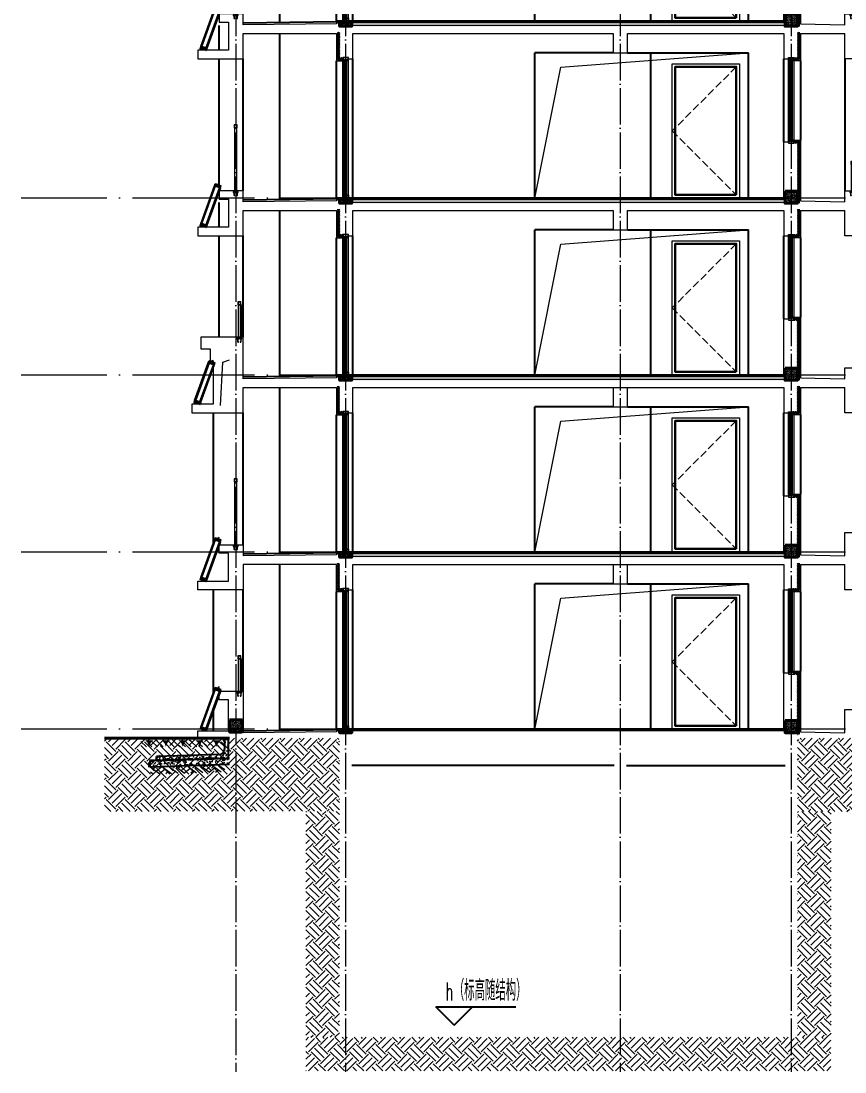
# Model space of a CAD drawing. Extents: x -518115 to 790560, y -210384 to 1628073.
# Drawn here: x 436107 to 449604, y -113795 to -96576 of the extents above; entities that cross this region are included whole.
import ezdxf

# ---------------------------------------------------------------- set-up
doc = ezdxf.new("R2010")
doc.units = 0
doc.header["$LTSCALE"] = 1000
doc.header["$MEASUREMENT"] = 0
for name, pattern in [('#P_--_20B1_001_t3$0$DASH', [0.35, 0.25, -0.1]), ('DASH', [0.35, 0.25, -0.1]), ('DOTE', [2.42, 2, -0.2, 0.02, -0.2])]:
    doc.linetypes.add(name, pattern=pattern)
for name, color, linetype in [('5-平立面看线1', 45, 'Continuous'), ('COLUMN', 9, 'Continuous'), ('DIM_ELEV', 3, 'Continuous'), ('Stair-栏杆', 142, 'Continuous'), ('实线层', 7, 'Continuous'), ('看线', 251, 'Continuous'), ('立面-看线', 251, 'Continuous')]:
    doc.layers.add(name, color=color, linetype=linetype)
for name, color, linetype, lineweight in [('DOTE', 19, 'DOTE', 9), ('PUB_HATCH', 8, 'Continuous', 9), ('S_WINDOW', 144, 'Continuous', 15), ('WALL', 9, 'Continuous', 40), ('内粉刷', 37, 'Continuous', 9), ('填充', 251, 'Continuous', 5), ('立面-中轮廓线', 213, 'Continuous', 35), ('立面-普通轮廓', 7, 'Continuous', 18), ('立面-栏杆', 105, 'Continuous', 15), ('立面-洞口示意', 152, 'Continuous', 13), ('立面-窗', 129, 'Continuous', 30), ('立面-窗开启线', 250, 'Continuous', 13), ('粉刷', 251, 'Continuous', 9), ('细细', 250, 'Continuous', 0)]:
    doc.layers.add(name, color=color, linetype=linetype, lineweight=lineweight)
doc.styles.add('_TCH_DIM', font='SIMPLEX.shx', dxfattribs={"width": 0.7, "bigfont": 'GBCBIG.shx'})
pattern_1 = [(315, (145053.3697, 680712.4302), (-1.76776695, -1.76776695), []), (315, (145054.5482, 680712.4302), (-1.76776695, -1.76776695), [])]
pattern_2 = [(315, (145053.3697, 678374.192), (-1.76776695, -1.76776695), []), (315, (145054.5482, 678374.192), (-1.76776695, -1.76776695), [])]
pattern_3 = [(315, (-218910.2607, -140541.0897), (-1.767766953, -1.767766953), []), (315, (-218909.0822, -140541.0897), (-1.767766953, -1.767766953), [])]
pattern_4 = [(315, (-218910.2607, -141979.3279), (-1.767766953, -1.767766953), []), (315, (-218909.0822, -141979.3279), (-1.767766953, -1.767766953), [])]
pattern_5 = [(0, (-359729.255, -490723.398), (16.66875, 9.623705), [11.1125, -22.225]), (120, (-359729.255, -490723.398), (-16.66874801, 9.62370845), [11.1125, -22.225]), (60, (-359729.255, -490723.398), (1.99e-06, 19.24741345), [-22.225, 11.1125])]
pattern_6 = [(0, (-362429.255, -490723.398), (16.66875, 9.623705), [11.1125, -22.225]), (120, (-362429.255, -490723.398), (-16.66874801, 9.62370845), [11.1125, -22.225]), (60, (-362429.255, -490723.398), (1.99e-06, 19.24741345), [-22.225, 11.1125])]
pattern_7 = [(0, (-359729.255, -487823.398), (16.66875, 9.623705), [11.1125, -22.225]), (120, (-359729.255, -487823.398), (-16.66874801, 9.62370845), [11.1125, -22.225]), (60, (-359729.255, -487823.398), (1.99e-06, 19.24741345), [-22.225, 11.1125])]
pattern_8 = [(0, (-362429.255, -487823.398), (16.66875, 9.623705), [11.1125, -22.225]), (120, (-362429.255, -487823.398), (-16.66874801, 9.62370845), [11.1125, -22.225]), (60, (-362429.255, -487823.398), (1.99e-06, 19.24741345), [-22.225, 11.1125])]
pattern_9 = [(50, (28072.99, 249033.25), (143.452037, -12.550427), [15, -165]), (355, (28072.99, 249033.25), (-27.750267, 150.438427), [12, -132]), (100.4514, (28084.94, 249032.2), (115.701876, 137.88791), [12.74804, -140.22842]), (46.1842, (28072.99, 249073.25), (213.44821, -33.1038), [22.5, -247.5]), (96.6356, (28090.77, 249070.5), (186.93254, 194.82357), [19.12206, -210.3426]), (351.1842, (28072.99, 249073.25), (186.93239, 194.82372), [18, -198]), (21, (28092.99, 249063.25), (119.38141, -80.52378), [15, -165]), (326, (28092.99, 249063.25), (48.663066, 145.03001), [12, -132]), (71.4514, (28102.93, 249056.54), (168.044526, 64.5061), [12.74804, -140.22842]), (37.5, (28072.986, 249033.25), (2.431971, 66.578771), [0, -130.4, 0, -134, 0, -132.5]), (7.5, (28072.986, 249033.25), (52.613907, 78.882342), [0, -76.4, 0, -127.4, 0, -50.5]), (327.5, (28028.386, 249033.25), (106.764487, -4.510974), [0, -50, 0, -156, 0, -207]), (317.5, (28008.39, 249033.25), (116.637234, 20.020996), [0, -65, 0, -103.6, 0, -147])]
pattern_10 = [(0, (-256764.401, -291910.8335), (16.66875, 9.623705), [11.1125, -22.225]), (120, (-256764.401, -291910.8335), (-16.66874801, 9.62370845), [11.1125, -22.225]), (60, (-256764.401, -291910.8335), (1.99e-06, 19.24741345), [-22.225, 11.1125])]
pattern_11 = [(0, (-259464.401, -291910.8335), (16.66875, 9.623705), [11.1125, -22.225]), (120, (-259464.401, -291910.8335), (-16.66874801, 9.62370845), [11.1125, -22.225]), (60, (-259464.401, -291910.8335), (1.99e-06, 19.24741345), [-22.225, 11.1125])]

# ---------------------------------------------------------------- blocks, each defined once
blk = doc.blocks.new('A$C3A5F60BE')
at = {"layer": 'Stair-栏杆'}
h = blk.add_hatch(dxfattribs=at)
h.set_pattern_fill('水域', color=5, scale=5)
h.set_pattern_definition([(0, (-542648.838, -108936.119), (0, 10.23622015), [1.2795276, -8.956693]), (26.5650512, (-542647.5587, -108936.119), (10.236220737, 9.4e-08), [1.4305551, -21.458329]), (333.4349488, (-542639.8815, -108935.479), (10.23622078, -4e-09), [1.4305551, -21.458329]), (45, (-542646.279, -108935.479), (0, 10.2362206), [1.80952525, -12.666676]), (135, (-542639.8815, -108935.479), (-10.2362206, 1e-15), [1.80952525, -12.666676]), (26.5650512, (-542644.9996, -108934.1997), (10.236220737, 9.4e-08), [1.4305551, -21.458329]), (333.4349488, (-542642.4406, -108933.56), (10.23622078, -4e-09), [1.4305551, -21.458329]), (0, (-542643.72, -108933.56), (0, 10.23622015), [1.2795276, -8.956693])])
h.paths.add_polyline_path([(15, 0), (25, 0), (25, 550), (15, 550)])
at = {"layer": 'Stair-栏杆', "color": 5}
blk.add_lwpolyline([(25, 550), (25, 550), (25, 0), (25, 0)], close=True, dxfattribs=at)
at = {"layer": '立面-栏杆'}
for p, q in [((-15, 0), (-15, 550)), ((15, 550), (15, 0))]:
    blk.add_line(p, q, dxfattribs=at)
at = {"layer": '立面-栏杆', "linetype": 'DASH', "ltscale": 0.1}
for p, q in [((40, 0), (-40, 0)), ((-40, 0), (-40, -7)), ((40, -7), (40, 0)), ((-40, -7), (-30, -7)), ((-30, -7), (-30, -51)), ((-22, -7), (22, -7)), ((-22, -51), (-22, -7)), ((-15, -53), (-21, -53)), ((-21, -60), (-15, -60)), ((-13, -57), (-13, -56)), ((13, -56), (13, -57)), ((21, -53), (15, -53)), ((15, -60), (21, -60)), ((22, -7), (22, -51)), ((30, -7), (40, -7)), ((30, -51), (30, -7))]:
    blk.add_line(p, q, dxfattribs=at)
at = {"layer": '立面-栏杆'}
for points in [[(25, 600), (-25, 600), (-25, 550), (25, 550)], [(19, 594), (-19, 594), (-19, 556), (19, 556)]]:
    blk.add_lwpolyline(points, close=True, dxfattribs=at)
at = {"layer": '立面-栏杆', "linetype": 'DASH', "ltscale": 0.1}
for centre, major_axis, start_param, end_param in [((-21, -51), (6.36, 6.36), 2.356194, 3.926991), ((-21, -51), (1.27, 1.27), 2.356194, 3.926991), ((-15, -56), (1.91, 1.91), 5.497787, 7.068583), ((-15, -57), (1.91, 1.91), 3.926991, 5.497787), ((15, -56), (1.91, 1.91), 0.785398, 2.356194), ((17, -55), (3.53, 3.53), 2.748894, 3.534292), ((21, -51), (-6.36, 6.36), 2.356194, 3.926991), ((21, -51), (-1.27, 1.27), 2.356194, 3.926991)]:
    blk.add_ellipse(centre, major_axis=major_axis, ratio=1, start_param=start_param, end_param=end_param, dxfattribs=at)
blk = doc.blocks.new('A$C39C008DC')
at = {"layer": '实线层', "color": 5}
for p, q in [((255, 678), (265, 706)), ((255, 678), (265, 706)), ((353, 669), (263, 702)), ((353, 669), (264, 702)), ((355, 674), (265, 706)), ((355, 674), (265, 706)), ((265, 706), (265, 706)), ((304, 696), (297, 695)), ((323, 685), (297, 695)), ((304, 696), (311, 715)), ((304, 696), (319, 690)), ((326, 709), (311, 715)), ((319, 690), (326, 709)), ((319, 690), (323, 685)), ((31, 60), (256, 678)), ((257, 678), (32, 60)), ((32, 60), (257, 677)), ((260, 676), (35, 59)), ((260, 676), (36, 59)), ((334, 649), (109, 32)), ((334, 649), (110, 32)), ((118, 29), (343, 646)), ((343, 646), (119, 29)), ((119, 29), (344, 646)), ((345, 645), (255, 678)), ((280, 678), (281, 681)), ((282, 676), (280, 678)), ((281, 672), (286, 685)), ((281, 681), (284, 681)), ((285, 676), (282, 676)), ((284, 681), (286, 679)), ((286, 679), (285, 676)), ((321, 657), (326, 671)), ((321, 663), (322, 666)), ((323, 661), (321, 663)), ((322, 666), (324, 667)), ((325, 662), (323, 661)), ((324, 667), (326, 664)), ((326, 664), (325, 662)), ((345, 646), (355, 674)), ((345, 645), (355, 673)), ((355, 673), (355, 673)), ((31, 61), (20, 32)), ((30, 61), (20, 33)), ((110, 0), (20, 33)), ((20, 33), (20, 33)), ((110, 0), (20, 32)), ((112, 5), (22, 38)), ((111, 5), (22, 37)), ((120, 28), (30, 61)), ((120, 28), (32, 60)), ((54, 49), (49, 35)), ((50, 45), (49, 42)), ((49, 42), (51, 40)), ((53, 45), (50, 45)), ((51, 40), (53, 40)), ((54, 43), (53, 45)), ((53, 40), (54, 43)), ((93, 29), (92, 26)), ((92, 26), (94, 24)), ((98, 33), (93, 20)), ((96, 29), (93, 29)), ((94, 24), (97, 24)), ((98, 27), (96, 29)), ((97, 24), (98, 27)), ((120, 28), (110, 0)), ((120, 28), (110, 0)), ((110, 0), (110, 0))]:
    blk.add_line(p, q, dxfattribs=at)
for points in [[(263, 702), (263, 702), (263, 702), (264, 702), (264, 702)], [(353, 669), (353, 669), (353, 669), (353, 669), (353, 669)], [(22, 38), (22, 37), (22, 37), (22, 37), (22, 37)], [(112, 5), (112, 5), (112, 5), (111, 5), (111, 5)]]:
    blk.add_lwpolyline(points, dxfattribs=at)
for centre, radius in [((283, 679), 10), ((283, 679), 9.5), ((323, 664), 10), ((323, 664), 9.5), ((52, 42), 9.5), ((52, 42), 10), ((95, 26), 10), ((95, 26), 9.5)]:
    blk.add_circle(centre, radius, dxfattribs=at)
for centre, start, end in [((265, 706), 70, 160), ((355, 673), 340, 70), ((20, 33), 160, 250), ((110, 0), 250, 340)]:
    blk.add_arc(centre, 0.5, start, end, dxfattribs=at)
blk = doc.blocks.new('afzdfsregf')
at = {"layer": '细细'}
h = blk.add_hatch(dxfattribs=at)
h.set_pattern_fill('金属', color=256, style=0)
h.set_pattern_definition(pattern_1)
h.paths.add_polyline_path([(221064, 608914), (221044, 608914), (221044, 608927), (220994, 608927), (220994, 608914), (220974, 608914), (220974, 608959), (221064, 608959)])
h.paths.add_polyline_path([(221046, 608929), (221046, 608916), (221062, 608916), (221062, 608957), (220976, 608957), (220976, 608916), (220992, 608916), (220992, 608929)], flags=16)
h = blk.add_hatch(dxfattribs=at)
h.set_pattern_fill('金属', color=256, style=0)
h.set_pattern_definition(pattern_1)
h.paths.add_polyline_path([(220996, 608925), (220996, 608900), (221008, 608900), (221008, 608910), (221029, 608910), (221029, 608900), (221041, 608900), (221041, 608925)])
h.paths.add_polyline_path([(221039, 608923), (221039, 608902), (221031, 608902), (221031, 608912), (221006, 608912), (221006, 608902), (220998, 608902), (220998, 608923)], flags=16)
h = blk.add_hatch(color=256, dxfattribs=at)
edge = h.paths.add_edge_path()
edge.add_line((221023, 608910), (221023, 608898))
edge.add_arc((221019, 608890), 9.44, 61.5175, 118.4825)
edge.add_line((221014, 608898), (221014, 608910))
edge.add_arc((221019, 608919), 9.44, 241.5175, 298.4825)
h = blk.add_hatch(dxfattribs=at)
h.set_pattern_fill('金属', color=256, style=0)
h.set_pattern_definition(pattern_2)
h.paths.add_polyline_path([(221064, 606704), (221044, 606704), (221044, 606690), (220994, 606690), (220994, 606704), (220974, 606704), (220974, 606659), (221064, 606659)])
h.paths.add_polyline_path([(221046, 606688), (221046, 606702), (221062, 606702), (221062, 606661), (220976, 606661), (220976, 606702), (220992, 606702), (220992, 606688)], flags=16)
h = blk.add_hatch(dxfattribs=at)
h.set_pattern_fill('金属', color=256, style=0)
h.set_pattern_definition(pattern_2)
h.paths.add_polyline_path([(220996, 606692), (220996, 606717), (221008, 606717), (221008, 606707), (221029, 606707), (221029, 606717), (221041, 606717), (221041, 606692)])
h.paths.add_polyline_path([(221039, 606694), (221039, 606715), (221031, 606715), (221031, 606705), (221006, 606705), (221006, 606715), (220998, 606715), (220998, 606694)], flags=16)
h = blk.add_hatch(color=256, dxfattribs=at)
edge = h.paths.add_edge_path()
edge.add_line((221023, 606707), (221023, 606719))
edge.add_arc((221019, 606728), 9.44, 241.5175, 298.4825, ccw=False)
edge.add_line((221014, 606719), (221014, 606707))
edge.add_arc((221019, 606699), 9.44, 61.5175, 118.4825, ccw=False)
at = {"layer": 'S_WINDOW'}
for p, q in [((220974, 606704), (220974, 608914)), ((220996, 606717), (220996, 608900)), ((221041, 606717), (221041, 608900)), ((221064, 606704), (221064, 608914))]:
    blk.add_line(p, q, dxfattribs=at)
for points in [[(220974, 608959), (220974, 608914), (220994, 608914), (220994, 608927), (221044, 608927), (221044, 608914), (221064, 608914), (221064, 608959)], [(220976, 608957), (220976, 608916), (220992, 608916), (220992, 608929), (221046, 608929), (221046, 608916), (221062, 608916), (221062, 608957)], [(220996, 608925), (220996, 608900), (221008, 608900), (221008, 608910), (221029, 608910), (221029, 608900), (221041, 608900), (221041, 608925)], [(220998, 608923), (220998, 608902), (221006, 608902), (221006, 608912), (221031, 608912), (221031, 608902), (221039, 608902), (221039, 608923)], [(220974, 606659), (220974, 606704), (220994, 606704), (220994, 606690), (221044, 606690), (221044, 606704), (221064, 606704), (221064, 606659)], [(220976, 606661), (220976, 606702), (220992, 606702), (220992, 606688), (221046, 606688), (221046, 606702), (221062, 606702), (221062, 606661)], [(220996, 606692), (220996, 606717), (221008, 606717), (221008, 606707), (221029, 606707), (221029, 606717), (221041, 606717), (221041, 606692)], [(220998, 606694), (220998, 606715), (221006, 606715), (221006, 606705), (221031, 606705), (221031, 606715), (221039, 606715), (221039, 606694)]]:
    blk.add_lwpolyline(points, close=True, dxfattribs=at)
at = {"layer": '细细'}
for points in [[(221008, 608900), (221008, 606717)], [(221014, 606719), (221014, 608910)], [(221023, 606719), (221023, 608910)], [(221029, 608900), (221029, 606717)]]:
    blk.add_lwpolyline(points, dxfattribs=at)
for points in [[(221023, 608910), (221023, 608898, 0.253805), (221014, 608898), (221014, 608910, 0.253805)], [(221023, 606707), (221023, 606719, -0.253805), (221014, 606719), (221014, 606707, -0.253805)]]:
    blk.add_lwpolyline(points, format="xyb", close=True, dxfattribs=at)
blk = doc.blocks.new('zrszerf')
at = {"layer": '细细'}
h = blk.add_hatch(dxfattribs=at)
h.set_pattern_fill('金属', color=256, style=0)
h.set_pattern_definition(pattern_3)
h.paths.add_polyline_path([(257695, 608543), (257715, 608543), (257715, 608557), (257765, 608557), (257765, 608543), (257785, 608543), (257785, 608588), (257695, 608588)])
h.paths.add_polyline_path([(257713, 608559), (257713, 608545), (257697, 608545), (257697, 608586), (257783, 608586), (257783, 608545), (257767, 608545), (257767, 608559)], flags=16)
h = blk.add_hatch(dxfattribs=at)
h.set_pattern_fill('金属', color=256, style=0)
h.set_pattern_definition(pattern_3)
h.paths.add_polyline_path([(257762, 608555), (257762, 608530), (257750, 608530), (257750, 608540), (257729, 608540), (257729, 608530), (257717, 608530), (257717, 608555)])
h.paths.add_polyline_path([(257719, 608553), (257719, 608532), (257727, 608532), (257727, 608542), (257752, 608542), (257752, 608532), (257760, 608532), (257760, 608553)], flags=16)
h = blk.add_hatch(color=256, dxfattribs=at)
edge = h.paths.add_edge_path()
edge.add_line((257735, 608540), (257735, 608528))
edge.add_arc((257740, 608520), 9.44, 61.5175, 118.4825, ccw=False)
edge.add_line((257744, 608528), (257744, 608540))
edge.add_arc((257740, 608548), 9.44, 241.5175, 298.4825, ccw=False)
h = blk.add_hatch(dxfattribs=at)
h.set_pattern_fill('金属', color=256, style=0)
h.set_pattern_definition(pattern_4)
h.paths.add_polyline_path([(257695, 607233), (257715, 607233), (257715, 607220), (257765, 607220), (257765, 607233), (257785, 607233), (257785, 607188), (257695, 607188)])
h.paths.add_polyline_path([(257713, 607218), (257713, 607231), (257697, 607231), (257697, 607190), (257783, 607190), (257783, 607231), (257767, 607231), (257767, 607218)], flags=16)
h = blk.add_hatch(dxfattribs=at)
h.set_pattern_fill('金属', color=256, style=0)
h.set_pattern_definition(pattern_4)
h.paths.add_polyline_path([(257762, 607222), (257762, 607247), (257750, 607247), (257750, 607237), (257729, 607237), (257729, 607247), (257717, 607247), (257717, 607222)])
h.paths.add_polyline_path([(257719, 607224), (257719, 607245), (257727, 607245), (257727, 607235), (257752, 607235), (257752, 607245), (257760, 607245), (257760, 607224)], flags=16)
h = blk.add_hatch(color=256, dxfattribs=at)
edge = h.paths.add_edge_path()
edge.add_line((257735, 607237), (257735, 607249))
edge.add_arc((257740, 607257), 9.44, 241.5175, 298.4825)
edge.add_line((257744, 607249), (257744, 607237))
edge.add_arc((257740, 607229), 9.44, 61.5175, 118.4825)
at = {"layer": 'S_WINDOW'}
for p, q in [((257695, 607233), (257695, 608543)), ((257717, 607247), (257717, 608530)), ((257762, 607247), (257762, 608530)), ((257785, 607233), (257785, 608543))]:
    blk.add_line(p, q, dxfattribs=at)
for points in [[(257785, 608588), (257785, 608543), (257765, 608543), (257765, 608557), (257715, 608557), (257715, 608543), (257695, 608543), (257695, 608588)], [(257783, 608586), (257783, 608545), (257767, 608545), (257767, 608559), (257713, 608559), (257713, 608545), (257697, 608545), (257697, 608586)], [(257762, 608555), (257762, 608530), (257750, 608530), (257750, 608540), (257729, 608540), (257729, 608530), (257717, 608530), (257717, 608555)], [(257760, 608553), (257760, 608532), (257752, 608532), (257752, 608542), (257727, 608542), (257727, 608532), (257719, 608532), (257719, 608553)], [(257785, 607188), (257785, 607233), (257765, 607233), (257765, 607220), (257715, 607220), (257715, 607233), (257695, 607233), (257695, 607188)], [(257783, 607190), (257783, 607231), (257767, 607231), (257767, 607218), (257713, 607218), (257713, 607231), (257697, 607231), (257697, 607190)], [(257762, 607222), (257762, 607247), (257750, 607247), (257750, 607237), (257729, 607237), (257729, 607247), (257717, 607247), (257717, 607222)], [(257760, 607224), (257760, 607245), (257752, 607245), (257752, 607235), (257727, 607235), (257727, 607245), (257719, 607245), (257719, 607224)]]:
    blk.add_lwpolyline(points, close=True, dxfattribs=at)
at = {"layer": '细细'}
for points in [[(257729, 608530), (257729, 607247)], [(257735, 607249), (257735, 608540)], [(257744, 607249), (257744, 608540)], [(257750, 608530), (257750, 607247)]]:
    blk.add_lwpolyline(points, dxfattribs=at)
for points in [[(257735, 608540), (257735, 608528, -0.253805), (257744, 608528), (257744, 608540, -0.253805)], [(257735, 607237), (257735, 607249, 0.253805), (257744, 607249), (257744, 607237, 0.253805)]]:
    blk.add_lwpolyline(points, format="xyb", close=True, dxfattribs=at)
blk = doc.blocks.new('A$C7DFF5D65')
at = {"layer": '立面-普通轮廓'}
blk.add_lwpolyline([(0, 0), (-1100, 0), (-1100, 2200), (0, 2200)], close=True, dxfattribs=at)
at = {"layer": '立面-窗'}
blk.add_lwpolyline([(-50, 50), (-1050, 50), (-1050, 2150), (-50, 2150)], close=True, dxfattribs=at)
at = {"layer": '立面-窗开启线', "linetype": '#P_--_20B1_001_t3$0$DASH', "ltscale": 0.5}
blk.add_lwpolyline([(-50, 2150), (-1100, 1100), (-50, 50)], dxfattribs=at)
blk = doc.blocks.new('A$C1D9D50FA')
at = {"layer": '立面-栏杆'}
for p, q in [((-15, 0), (-15, 1050)), ((15, 1050), (15, 0))]:
    blk.add_line(p, q, dxfattribs=at)
at = {"layer": '立面-栏杆', "linetype": 'DASH', "ltscale": 0.1}
for p, q in [((40, 0), (-40, 0)), ((-40, 0), (-40, -7)), ((40, -7), (40, 0)), ((-40, -7), (-30, -7)), ((-30, -7), (-30, -51)), ((-22, -7), (22, -7)), ((-22, -51), (-22, -7)), ((-15, -53), (-21, -53)), ((-21, -60), (-15, -60)), ((-13, -57), (-13, -56)), ((13, -56), (13, -57)), ((21, -53), (15, -53)), ((15, -60), (21, -60)), ((22, -7), (22, -51)), ((30, -7), (40, -7)), ((30, -51), (30, -7))]:
    blk.add_line(p, q, dxfattribs=at)
at = {"layer": '立面-栏杆'}
for points in [[(25, 1100), (-25, 1100), (-25, 1050), (25, 1050)], [(19, 1094), (-19, 1094), (-19, 1056), (19, 1056)]]:
    blk.add_lwpolyline(points, close=True, dxfattribs=at)
at = {"layer": '立面-栏杆', "linetype": 'DASH', "ltscale": 0.1}
for centre, major_axis, start_param, end_param in [((-21, -51), (6.36, 6.36), 2.356194, 3.926991), ((-21, -51), (1.27, 1.27), 2.356194, 3.926991), ((-15, -56), (1.91, 1.91), 5.497787, 7.068583), ((-15, -57), (1.91, 1.91), 3.926991, 5.497787), ((15, -56), (1.91, 1.91), 0.785398, 2.356194), ((17, -55), (3.53, 3.53), 2.748894, 3.534292), ((21, -51), (-6.36, 6.36), 2.356194, 3.926991), ((21, -51), (-1.27, 1.27), 2.356194, 3.926991)]:
    blk.add_ellipse(centre, major_axis=major_axis, ratio=1, start_param=start_param, end_param=end_param, dxfattribs=at)
blk = doc.blocks.new('$LinePat$素土夯实')
at = {"color": 0}
for p, q in [((0, -210), (210, 0)), ((120, -300), (420, 0)), ((420, 0), (608, -188)), ((495, -300), (795, 0)), ((615, 0), (705, -90)), ((210, -210), (300, -300)), ((315, -105), (502, -293)), ((705, -300), (795, -210))]:
    blk.add_line(p, q, dxfattribs=at)
blk = doc.blocks.new('$LinePat$自然土壤')
at = {"color": 0}
for p, q in [((0, -90), (71, -19)), ((0, -300), (211, -89)), ((210, -300), (286, -224)), ((420, -300), (630, -90))]:
    blk.add_line(p, q, dxfattribs=at)
for points in [[(0, 0), (630, 0), (168, -45), (462, -45)], [(168, -45), (462, -45), (252, -132), (378, -132)], [(252, -132), (378, -132), (315, -300)]]:
    blk.add_solid(points, dxfattribs=at)
blk = doc.blocks.new('sanshui')
at = {"layer": '粉刷'}
h = blk.add_hatch(dxfattribs=at)
h.set_pattern_fill('混凝土', color=256, scale=20)
h.set_pattern_definition(pattern_9)
edge = h.paths.add_edge_path()
edge.add_line((346318, 427330), (346258, 427330))
edge.add_line((346258, 427330), (346258, 427160))
edge.add_arc((346158, 427160), 100, 271.7184, 360, ccw=False)
edge.add_line((346161, 427060), (345138, 427030))
edge.add_line((345138, 427030), (345138, 426970))
edge.add_line((345138, 426970), (346318, 427005))
edge.add_line((346318, 427005), (346318, 427330))
h = blk.add_hatch(dxfattribs=at)
h.set_pattern_fill('混凝土', color=256, scale=20)
h.set_pattern_definition(pattern_9)
h.paths.add_polyline_path([(346338, 426896), (346338, 426996), (345038, 426957), (345038, 426857)])
at = {"layer": 'COLUMN'}
for p, q in [((346258, 427330), (346318, 427330)), ((346258, 427160), (346258, 427330)), ((346318, 426995), (346318, 427330)), ((346161, 427060), (345138, 427030)), ((345138, 426960), (345138, 427030)), ((346338, 426996), (345038, 426957)), ((345038, 426857), (345038, 426957)), ((346338, 426896), (345038, 426857))]:
    blk.add_line(p, q, dxfattribs=at)
blk.add_arc((346158, 427160), 100, 271.7184, 0, dxfattribs=at)
at = {"layer": '立面-中轮廓线', "linetype": 'DASH', "ltscale": 0.3}
blk.add_lwpolyline([(345028, 426857), (345028, 426966), (346318, 427005)], dxfattribs=at)
at = {"layer": '粉刷'}
blk.add_line((344881, 427330), (346258, 427330), dxfattribs=at)
at = {"layer": '粉刷', "yscale": 0.4, "zscale": 0.4}
for name, p, xscale, rotation in [('$LinePat$自然土壤', (345157, 427310), -0.4369306507241237, 359.9999999999903), ('$LinePat$自然土壤', (345432, 427310), -0.4369306507241237, 359.9999999999903), ('$LinePat$自然土壤', (345707, 427310), -0.4369306507241237, 359.9999999999903), ('$LinePat$自然土壤', (345983, 427310), -0.4369306507241237, 359.9999999999903), ('$LinePat$自然土壤', (346258, 427310), -0.4369306507241237, 359.9999999999903), ('$LinePat$素土夯实', (345444, 426869), -0.5117605352322558, 1.718358001643932), ('$LinePat$素土夯实', (345851, 426881), -0.5117605352322558, 1.718358001643932), ('$LinePat$素土夯实', (346258, 426893), -0.5117605352322558, 1.718358001643932)]:
    blk.add_blockref(name, p, dxfattribs=dict(at, xscale=xscale, rotation=rotation))
blk = doc.blocks.new('A$C01BC52BD')
at = {"layer": '立面-栏杆'}
for p, q in [((-15, 0), (-15, 450)), ((15, 450), (15, 0))]:
    blk.add_line(p, q, dxfattribs=at)
at = {"layer": '立面-栏杆', "linetype": 'DASH', "ltscale": 0.1}
for p, q in [((40, 0), (-40, 0)), ((-40, 0), (-40, -7)), ((40, -7), (40, 0)), ((-40, -7), (-30, -7)), ((-30, -7), (-30, -51)), ((-22, -7), (22, -7)), ((-22, -51), (-22, -7)), ((-15, -53), (-21, -53)), ((-21, -60), (-15, -60)), ((-13, -57), (-13, -56)), ((13, -56), (13, -57)), ((21, -53), (15, -53)), ((15, -60), (21, -60)), ((22, -7), (22, -51)), ((30, -7), (40, -7)), ((30, -51), (30, -7))]:
    blk.add_line(p, q, dxfattribs=at)
at = {"layer": '立面-栏杆'}
for points in [[(25, 500), (-25, 500), (-25, 450), (25, 450)], [(19, 494), (-19, 494), (-19, 456), (19, 456)]]:
    blk.add_lwpolyline(points, close=True, dxfattribs=at)
at = {"layer": '立面-栏杆', "linetype": 'DASH', "ltscale": 0.1}
for centre, major_axis, start_param, end_param in [((-21, -51), (6.36, 6.36), 2.356194, 3.926991), ((-21, -51), (1.27, 1.27), 2.356194, 3.926991), ((-15, -56), (1.91, 1.91), 5.497787, 7.068583), ((-15, -57), (1.91, 1.91), 3.926991, 5.497787), ((15, -56), (1.91, 1.91), 0.785398, 2.356194), ((17, -55), (3.53, 3.53), 2.748894, 3.534292), ((21, -51), (-6.36, 6.36), 2.356194, 3.926991), ((21, -51), (-1.27, 1.27), 2.356194, 3.926991)]:
    blk.add_ellipse(centre, major_axis=major_axis, ratio=1, start_param=start_param, end_param=end_param, dxfattribs=at)
blk = doc.blocks.new('GDFGDGRGDGD')
at = {"layer": '立面-看线'}
h = blk.add_hatch(dxfattribs=at)
h.set_pattern_fill('HONEY', color=256, scale=7)
h.set_pattern_definition(pattern_11)
h.paths.add_polyline_path([(551819, 93536), (551789, 93536), (551789, 94436), (551734, 94436), (551734, 94466), (551819, 94466)])
h = blk.add_hatch(dxfattribs=at)
h.set_pattern_fill('碎沙', color=256, scale=4)
h.set_pattern_definition([(37.5, (-256764.4014, -291910.8335), (-0.32000626, 9.78826475), [0, -7.7216, 0, -8.636, 0, -8.255]), (7.5, (-256764.401, -291910.833), (8.99046566, 14.33650201), [0, -4.1656, 0, -6.9596, 0, -2.667]), (327.5, (-256770.65, -291910.8335), (15.819847405, 0.02874369), [0, -2.54, 0, -9.144, 0, -11.938]), (317.5, (-256770.65, -291910.833), (15.27112905, 4.45858647), [0, -1.27, 0, -5.9944, 0, -6.858])])
h.paths.add_polyline_path([(544289, 93451), (544489, 93451), (544489, 93506), (544289, 93506)])
h = blk.add_hatch(dxfattribs=at)
h.set_pattern_fill('碎沙', color=256, scale=4)
h.set_pattern_definition([(37.5, (-249464.4014, -291910.8335), (-0.32000626, 9.78826475), [0, -7.7216, 0, -8.636, 0, -8.255]), (7.5, (-249464.401, -291910.833), (8.99046566, 14.33650201), [0, -4.1656, 0, -6.9596, 0, -2.667]), (327.5, (-249470.65, -291910.8335), (15.819847405, 0.02874369), [0, -2.54, 0, -9.144, 0, -11.938]), (317.5, (-249470.65, -291910.833), (15.27112905, 4.45858647), [0, -1.27, 0, -5.9944, 0, -6.858])])
h.paths.add_polyline_path([(551589, 93451), (551789, 93451), (551789, 93651), (551589, 93651)])
h = blk.add_hatch(dxfattribs=at)
h.set_pattern_fill('HONEY', color=256, scale=7)
h.set_pattern_definition(pattern_11)
h.paths.add_polyline_path([(551789, 93451), (551819, 93451), (551819, 93536), (551789, 93536)])
h.paths.add_polyline_path([(551819, 93351), (551789, 93351), (551789, 92936), (551734, 92936), (551734, 92906), (551819, 92906)])
h = blk.add_hatch(dxfattribs=at)
h.set_pattern_fill('HONEY', color=256, scale=7)
h.set_pattern_definition(pattern_10)
h.paths.add_polyline_path([(544259, 93351), (544289, 93351), (544289, 92936), (544344, 92936), (544344, 92906), (544259, 92906)])
h = blk.add_hatch(dxfattribs=at)
h.set_pattern_fill('HONEY', color=256, scale=7)
h.set_pattern_definition(pattern_10)
h.paths.add_polyline_path([(551589, 93466), (544489, 93466), (544489, 93451), (551589, 93451)])
at = {"layer": 'PUB_HATCH', "color": 215, "true_color": 0xa953a0}
blk.add_line((544489, 93466), (551589, 93466), dxfattribs=at)
for points in [[(551734, 94466), (551819, 94466), (551819, 93451)], [(544259, 93351), (544259, 92906), (544344, 92906)], [(551819, 93351), (551819, 92906), (551734, 92906)]]:
    blk.add_lwpolyline(points, dxfattribs=at)
at = {"layer": 'S_WINDOW'}
blk.add_lwpolyline([(544344, 93536), (544434, 93536), (544434, 93506), (544344, 93506)], close=True, dxfattribs=at)
at = {"layer": 'WALL', "color": 7}
for points in [[(544289, 93506), (544489, 93506), (544489, 93451), (544289, 93451)], [(551589, 93651), (551789, 93651), (551789, 93451), (551589, 93451)]]:
    blk.add_lwpolyline(points, close=True, dxfattribs=at)
at = {"layer": '内粉刷'}
for points in [[(551569, 93506), (551569, 94456), (551644, 94456)], [(551734, 94486), (551839, 94486), (551839, 93491)], [(542709, 93471), (542709, 93656), (542319, 93656), (542319, 93516), (542469, 93516), (542469, 93056), (541969, 93056), (541969, 92916), (542709, 92916), (542709, 93331), (544239, 93331), (544239, 92886), (544344, 92886)], [(551569, 93506), (544239, 93506), (544239, 93491), (542709, 93471)], [(552569, 93471), (552569, 93656), (552959, 93656), (552959, 93516), (552809, 93516), (552809, 93056), (552959, 93056), (552959, 92916), (552569, 92916), (552569, 93331)], [(544434, 92916), (544509, 92916), (544509, 93331), (548769, 93331)], [(548769, 93331), (548769, 93016), (549009, 93016), (549009, 93331)], [(549009, 93331), (551569, 93331), (551569, 92916), (551644, 92916)], [(551839, 93331), (551839, 92886), (551734, 92886)], [(551839, 93491), (552569, 93471)], [(551839, 93331), (552569, 93331)]]:
    blk.add_lwpolyline(points, dxfattribs=at)
at = {"layer": '看线', "color": 252, "true_color": 0x939598}
for p, q in [((543309, 93509), (543309, 96231)), ((548769, 95916), (547489, 95916)), ((549009, 95916), (550989, 95916)), ((542319, 93739), (542319, 95816)), ((542319, 93056), (542319, 93464))]:
    blk.add_line(p, q, dxfattribs=at)
at = {"layer": '看线'}
for p, q in [((542709, 93656), (542709, 95816)), ((544239, 93536), (544239, 95786)), ((544509, 93536), (544509, 95816)), ((551569, 94456), (551569, 95816)), ((551839, 95786), (551839, 94486)), ((552569, 95816), (552569, 93656)), ((552569, 95786), (552569, 93656)), ((552809, 95816), (552809, 93656))]:
    blk.add_line(p, q, dxfattribs=at)
at = {"layer": '看线', "color": 252, "true_color": 0x939598}
for points in [[(547489, 93536), (547489, 95916)], [(550989, 93536), (550989, 95916)]]:
    blk.add_lwpolyline(points, dxfattribs=at)
at = {"layer": '看线'}
blk.add_lwpolyline([(549389, 93536), (549389, 95916)], dxfattribs=at)
at = {"layer": '看线', "color": 32}
blk.add_lwpolyline([(551569, 93536), (544239, 93536), (544239, 93521), (542709, 93501)], dxfattribs=at)
at = {"layer": '立面-中轮廓线'}
for p, q in [((553589, 96436), (553589, 93536)), ((555239, 96436), (555239, 93536))]:
    blk.add_line(p, q, dxfattribs=at)
for name, p in [('afzdfsregf', (323370, -513123)), ('zrszerf', (293949, -512752)), ('A$C7DFF5D65', (550839, 93536)), ('A$C1D9D50FA', (542589, 93636)), ('A$C01BC52BD', (552689, 93636)), ('A$C39C008DC', (541989, 93056))]:
    blk.add_blockref(name, p)

msp = doc.modelspace()

# ---------------------------------------------------------------- hatches: boundary and pattern name
at = {"layer": '填充'}
h = msp.add_hatch(dxfattribs=at)
h.set_pattern_fill('EARTH', color=250, scale=70, angle=45, style=0)
h.set_pattern_definition([(45, (-359429.94, -494791.1), (0, 314.308964), [222.25, -222.25]), (45, (-359488.88, -494732.18), (0, 314.308964), [222.25, -222.25]), (45, (-359547.8, -494673.24), (0, 314.308964), [222.25, -222.25]), (135, (-359547.8, -494633.95), (-314.308964, 0), [222.25, -222.25]), (135, (-359488.88, -494575.02), (-314.308964, 0), [222.25, -222.25]), (135, (-359429.94, -494516.09), (-314.308964, 0), [222.25, -222.25])])
edge = h.paths.add_edge_path()
edge.add_line((437474, -108326.9), (437474, -109520.1))
edge.add_line((437492.1, -109526.8), (441324, -109520.1))
edge.add_line((441324, -109520.1), (441324, -108326.8))
edge.add_line((441324, -108326.8), (437495.9, -108326.9))
h = msp.add_hatch(dxfattribs=at)
h.set_pattern_fill('EARTH', color=250, scale=70, angle=45, style=0)
h.set_pattern_definition([(45, (-348079.94, -494790.7), (0, 314.308964), [222.25, -222.25]), (45, (-348138.88, -494731.77), (0, 314.308964), [222.25, -222.25]), (45, (-348197.8, -494672.84), (0, 314.308964), [222.25, -222.25]), (135, (-348197.8, -494633.55), (-314.308964, 0), [222.25, -222.25]), (135, (-348138.88, -494574.62), (-314.308964, 0), [222.25, -222.25]), (135, (-348079.94, -494515.69), (-314.308964, 0), [222.25, -222.25])])
edge = h.paths.add_edge_path()
edge.add_line((448824, -108326.5), (448824, -109519.7))
edge.add_line((448842.1, -109526.4), (457924, -109519.7))
edge.add_line((457924, -109519.7), (457924, -108326.4))
edge.add_line((457924, -108326.4), (448845.9, -108326.5))
h = msp.add_hatch(dxfattribs=at)
h.set_pattern_fill('EARTH', color=250, scale=70, angle=-45, style=0)
h.set_pattern_definition([(315, (663617.1, 736541.51), (314.308964, -6e-14), [222.25, -222.25]), (315, (663676.03, 736600.44), (314.308964, -6e-14), [222.25, -222.25]), (315, (663734.97, 736659.38), (314.308964, -6e-14), [222.25, -222.25]), (45, (663774.25, 736659.38), (6e-14, 314.308964), [222.25, -222.25]), (45, (663833.19, 736600.44), (6e-14, 314.308964), [222.25, -222.25]), (45, (663892.12, 736541.51), (6e-14, 314.308964), [222.25, -222.25])])
h.paths.add_polyline_path([(440772.6, -113226.8), (441322.8, -113226.8), (441322.8, -109526.8), (440772.6, -109526.8)])
h = msp.add_hatch(dxfattribs=at)
h.set_pattern_fill('EARTH', color=250, scale=70, angle=-45, style=0)
h.set_pattern_definition([(315, (663817.15, 736541.51), (314.308964, -6e-14), [222.25, -222.25]), (315, (663876.08, 736600.44), (314.308964, -6e-14), [222.25, -222.25]), (315, (663935.01, 736659.38), (314.308964, -6e-14), [222.25, -222.25]), (45, (663974.3, 736659.38), (6e-14, 314.308964), [222.25, -222.25]), (45, (664033.24, 736600.44), (6e-14, 314.308964), [222.25, -222.25]), (45, (664092.17, 736541.51), (6e-14, 314.308964), [222.25, -222.25])])
h.paths.add_polyline_path([(449375.4, -113226.8), (448825.1, -113226.8), (448825.1, -109526.8), (449375.4, -109526.8)])
h = msp.add_hatch(dxfattribs=at)
h.set_pattern_fill('EARTH', color=250, scale=70, angle=45, style=0)
h.set_pattern_definition([(45, (-408445.49, 109067.38), (0, 314.308964), [222.25, -222.25]), (45, (-408504.42, 109126.31), (0, 314.308964), [222.25, -222.25]), (45, (-408563.35, 109185.25), (0, 314.308964), [222.25, -222.25]), (135, (-408563.35, 109224.54), (-314.308964, 0), [222.25, -222.25]), (135, (-408504.42, 109283.47), (-314.308964, 0), [222.25, -222.25]), (135, (-408445.49, 109342.4), (-314.308964, 0), [222.25, -222.25])])
h.paths.add_polyline_path([(449374.3, -113777.1), (449374.3, -113226.9), (440773.6, -113226.9), (440773.6, -113777.1)])
at = {"layer": '立面-看线'}
h = msp.add_hatch(dxfattribs=at)
h.set_pattern_fill('HONEY', color=256, scale=7)
h.set_pattern_definition(pattern_8)
h.paths.add_polyline_path([(448854, -102376.4), (448824, -102376.4), (448824, -101476.4), (448769, -101476.4), (448769, -101446.4), (448854, -101446.4)])
h = msp.add_hatch(dxfattribs=at)
h.set_pattern_fill('碎沙', color=256, scale=4)
h.set_pattern_definition([(37.5, (-352429.255, -487823.398), (-0.32000626, 9.78826475), [0, -7.7216, 0, -8.636, 0, -8.255]), (7.5, (-352429.255, -487823.398), (8.99046566, 14.33650201), [0, -4.1656, 0, -6.9596, 0, -2.667]), (327.5, (-352435.503, -487823.398), (15.819847405, 0.02874369), [0, -2.54, 0, -9.144, 0, -11.938]), (317.5, (-352435.503, -487823.398), (15.27112905, 4.45858647), [0, -1.27, 0, -5.9944, 0, -6.858])])
h.paths.add_polyline_path([(448624, -102461.4), (448824, -102461.4), (448824, -102261.4), (448624, -102261.4)])
h = msp.add_hatch(dxfattribs=at)
h.set_pattern_fill('碎沙', color=256, scale=4)
h.set_pattern_definition([(37.5, (-359729.255, -487823.398), (-0.32000626, 9.78826475), [0, -7.7216, 0, -8.636, 0, -8.255]), (7.5, (-359729.255, -487823.398), (8.99046566, 14.33650201), [0, -4.1656, 0, -6.9596, 0, -2.667]), (327.5, (-359735.503, -487823.398), (15.819847405, 0.02874369), [0, -2.54, 0, -9.144, 0, -11.938]), (317.5, (-359735.503, -487823.398), (15.27112905, 4.45858647), [0, -1.27, 0, -5.9944, 0, -6.858])])
h.paths.add_polyline_path([(441324, -102461.4), (441524, -102461.4), (441524, -102406.4), (441324, -102406.4)])
h = msp.add_hatch(dxfattribs=at)
h.set_pattern_fill('HONEY', color=256, scale=7)
h.set_pattern_definition(pattern_7)
h.paths.add_polyline_path([(448624, -102446.4), (441524, -102446.4), (441524, -102461.4), (448624, -102461.4)])
h = msp.add_hatch(dxfattribs=at)
h.set_pattern_fill('HONEY', color=256, scale=7)
h.set_pattern_definition(pattern_8)
h.paths.add_polyline_path([(448824, -102461.4), (448854, -102461.4), (448854, -102376.4), (448824, -102376.4)])
h.paths.add_polyline_path([(448854, -102561.4), (448824, -102561.4), (448824, -102976.4), (448769, -102976.4), (448769, -103006.4), (448854, -103006.4)])
h = msp.add_hatch(dxfattribs=at)
h.set_pattern_fill('HONEY', color=256, scale=7)
h.set_pattern_definition(pattern_7)
h.paths.add_polyline_path([(441294, -102561.4), (441324, -102561.4), (441324, -102976.4), (441379, -102976.4), (441379, -103006.4), (441294, -103006.4)])
h = msp.add_hatch(dxfattribs=at)
h.set_pattern_fill('HONEY', color=256, scale=7)
h.set_pattern_definition(pattern_6)
h.paths.add_polyline_path([(448854, -105276.4), (448824, -105276.4), (448824, -104376.4), (448769, -104376.4), (448769, -104346.4), (448854, -104346.4)])
h = msp.add_hatch(dxfattribs=at)
h.set_pattern_fill('碎沙', color=256, scale=4)
h.set_pattern_definition([(37.5, (-352429.255, -490723.398), (-0.32000626, 9.78826475), [0, -7.7216, 0, -8.636, 0, -8.255]), (7.5, (-352429.255, -490723.398), (8.99046566, 14.33650201), [0, -4.1656, 0, -6.9596, 0, -2.667]), (327.5, (-352435.503, -490723.398), (15.819847405, 0.02874369), [0, -2.54, 0, -9.144, 0, -11.938]), (317.5, (-352435.503, -490723.398), (15.27112905, 4.45858647), [0, -1.27, 0, -5.9944, 0, -6.858])])
h.paths.add_polyline_path([(448624, -105361.4), (448824, -105361.4), (448824, -105161.4), (448624, -105161.4)])
h = msp.add_hatch(dxfattribs=at)
h.set_pattern_fill('碎沙', color=256, scale=4)
h.set_pattern_definition([(37.5, (-359729.255, -490723.398), (-0.32000626, 9.78826475), [0, -7.7216, 0, -8.636, 0, -8.255]), (7.5, (-359729.255, -490723.398), (8.99046566, 14.33650201), [0, -4.1656, 0, -6.9596, 0, -2.667]), (327.5, (-359735.503, -490723.398), (15.819847405, 0.02874369), [0, -2.54, 0, -9.144, 0, -11.938]), (317.5, (-359735.503, -490723.398), (15.27112905, 4.45858647), [0, -1.27, 0, -5.9944, 0, -6.858])])
h.paths.add_polyline_path([(441324, -105361.4), (441524, -105361.4), (441524, -105306.4), (441324, -105306.4)])
h = msp.add_hatch(dxfattribs=at)
h.set_pattern_fill('HONEY', color=256, scale=7)
h.set_pattern_definition(pattern_5)
h.paths.add_polyline_path([(448624, -105346.4), (441524, -105346.4), (441524, -105361.4), (448624, -105361.4)])
h = msp.add_hatch(dxfattribs=at)
h.set_pattern_fill('HONEY', color=256, scale=7)
h.set_pattern_definition(pattern_6)
h.paths.add_polyline_path([(448824, -105361.4), (448854, -105361.4), (448854, -105276.4), (448824, -105276.4)])
h.paths.add_polyline_path([(448854, -105461.4), (448824, -105461.4), (448824, -105876.4), (448769, -105876.4), (448769, -105906.4), (448854, -105906.4)])
h = msp.add_hatch(dxfattribs=at)
h.set_pattern_fill('HONEY', color=256, scale=7)
h.set_pattern_definition(pattern_5)
h.paths.add_polyline_path([(441294, -105461.4), (441324, -105461.4), (441324, -105876.4), (441379, -105876.4), (441379, -105906.4), (441294, -105906.4)])
h = msp.add_hatch(dxfattribs=at)
h.set_pattern_fill('HONEY', color=256, scale=7)
h.set_pattern_definition([(0, (-362429.255, -493623.398), (16.66875, 9.623705), [11.1125, -22.225]), (120, (-362429.255, -493623.398), (-16.66874801, 9.62370845), [11.1125, -22.225]), (60, (-362429.255, -493623.398), (1.99e-06, 19.24741345), [-22.225, 11.1125])])
h.paths.add_polyline_path([(448854, -108261.4), (448824, -108261.4), (448824, -107276.4), (448769, -107276.4), (448769, -107246.4), (448854, -107246.4)])
h = msp.add_hatch(dxfattribs=at)
h.set_pattern_fill('碎沙', color=256, scale=4)
h.set_pattern_definition([(37.5, (-361529.255, -493588.398), (-0.32000626, 9.78826475), [0, -7.7216, 0, -8.636, 0, -8.255]), (7.5, (-361529.255, -493588.398), (8.99046566, 14.33650201), [0, -4.1656, 0, -6.9596, 0, -2.667]), (327.5, (-361535.503, -493588.398), (15.819847405, 0.02874369), [0, -2.54, 0, -9.144, 0, -11.938]), (317.5, (-361535.503, -493588.398), (15.27112905, 4.45858647), [0, -1.27, 0, -5.9944, 0, -6.858])])
h.paths.add_polyline_path([(439524, -108226.4), (439724, -108226.4), (439724, -108026.4), (439524, -108026.4)])
h = msp.add_hatch(dxfattribs=at)
h.set_pattern_fill('碎沙', color=256, scale=4)
h.set_pattern_definition([(37.5, (-352429.255, -493598.398), (-0.32000626, 9.78826475), [0, -7.7216, 0, -8.636, 0, -8.255]), (7.5, (-352429.255, -493598.398), (8.99046566, 14.33650201), [0, -4.1656, 0, -6.9596, 0, -2.667]), (327.5, (-352435.503, -493598.398), (15.819847405, 0.02874369), [0, -2.54, 0, -9.144, 0, -11.938]), (317.5, (-352435.503, -493598.398), (15.27112905, 4.45858647), [0, -1.27, 0, -5.9944, 0, -6.858])])
h.paths.add_polyline_path([(448624, -108236.4), (448824, -108236.4), (448824, -108036.4), (448624, -108036.4)])
h = msp.add_hatch(dxfattribs=at)
h.set_pattern_fill('碎沙', color=256, scale=4)
h.set_pattern_definition([(37.5, (-359729.255, -493623.398), (-0.32000626, 9.78826475), [0, -7.7216, 0, -8.636, 0, -8.255]), (7.5, (-359729.255, -493623.398), (8.99046566, 14.33650201), [0, -4.1656, 0, -6.9596, 0, -2.667]), (327.5, (-359735.503, -493623.398), (15.819847405, 0.02874369), [0, -2.54, 0, -9.144, 0, -11.938]), (317.5, (-359735.503, -493623.398), (15.27112905, 4.45858647), [0, -1.27, 0, -5.9944, 0, -6.858])])
h.paths.add_polyline_path([(441324, -108236.4), (441524, -108236.4), (441524, -108206.4), (441324, -108206.4)])

# ---------------------------------------------------------------- linework, layer by layer
at = {"layer": '5-平立面看线1', "color": 1, "ltscale": 0.8, "const_width": 50}
msp.add_lwpolyline([(437474, -108326.4), (439524, -108326.4)], dxfattribs=at)
at = {"layer": 'DIM_ELEV', "color": 3}
for p, q in [((442900.6, -112726.8), (444212.6, -112726.8)), ((443200.6, -113026.8), (442900.6, -112726.8)), ((443200.6, -113026.8), (443500.6, -112726.8))]:
    msp.add_line(p, q, dxfattribs=at)
at = {"layer": 'DOTE', "linetype": 'DOTE', "ltscale": 0.3}
for p, q in [((439624, -80976.4), (439624, -113795.2)), ((441424, -80976.4), (441424, -113795.2)), ((445924, -80976.4), (445924, -113795.2)), ((448724, -80976.4), (448724, -113795.2))]:
    msp.add_line(p, q, dxfattribs=at)
at = {"layer": 'DOTE', "linetype": 'DOTE'}
for p, q in [((459291.3, -99476.4), (436106.6, -99476.4)), ((459291.3, -102376.4), (436106.6, -102376.4)), ((459291.3, -105276.4), (436106.6, -105276.4)), ((459291.3, -108176.4), (436106.6, -108176.4))]:
    msp.add_line(p, q, dxfattribs=at)
at = {"layer": 'PUB_HATCH', "color": 215, "true_color": 0xa953a0}
for p, q in [((441524, -102446.4), (448624, -102446.4)), ((441524, -105346.4), (448624, -105346.4))]:
    msp.add_line(p, q, dxfattribs=at)
for points in [[(448769, -101446.4), (448854, -101446.4), (448854, -102461.4)], [(441294, -102561.4), (441294, -103006.4), (441379, -103006.4)], [(448854, -102561.4), (448854, -103006.4), (448769, -103006.4)], [(448769, -104346.4), (448854, -104346.4), (448854, -105361.4)], [(441294, -105461.4), (441294, -105906.4), (441379, -105906.4)], [(448854, -105461.4), (448854, -105906.4), (448769, -105906.4)], [(448769, -107246.4), (448854, -107246.4), (448854, -108261.4)]]:
    msp.add_lwpolyline(points, dxfattribs=at)
at = {"layer": 'S_WINDOW'}
for points in [[(441379, -102376.4), (441469, -102376.4), (441469, -102406.4), (441379, -102406.4)], [(441379, -105276.4), (441469, -105276.4), (441469, -105306.4), (441379, -105306.4)], [(441379, -108176.4), (441469, -108176.4), (441469, -108206.4), (441379, -108206.4)]]:
    msp.add_lwpolyline(points, close=True, dxfattribs=at)
at = {"layer": 'WALL', "color": 7}
for points in [[(448624, -102261.4), (448824, -102261.4), (448824, -102461.4), (448624, -102461.4)], [(441324, -102406.4), (441524, -102406.4), (441524, -102461.4), (441324, -102461.4)], [(448624, -105161.4), (448824, -105161.4), (448824, -105361.4), (448624, -105361.4)], [(441324, -105306.4), (441524, -105306.4), (441524, -105361.4), (441324, -105361.4)], [(439524, -108026.4), (439724, -108026.4), (439724, -108226.4), (439524, -108226.4)], [(448624, -108036.4), (448824, -108036.4), (448824, -108236.4), (448624, -108236.4)], [(441324, -108206.4), (441524, -108206.4), (441524, -108236.4), (441324, -108236.4)]]:
    msp.add_lwpolyline(points, close=True, dxfattribs=at)
at = {"layer": '内粉刷'}
for points in [[(448604, -102406.4), (448604, -101456.4), (448679, -101456.4)], [(448769, -101426.4), (448874, -101426.4), (448874, -102421.4)], [(439744, -102441.4), (439744, -101756.4), (439054, -101756.4), (439054, -101946.4), (439204, -101946.4), (439204, -102146.4), (439254, -102146.4), (439254, -102856.4)], [(449604, -102441.4), (449604, -102256.4), (449994, -102256.4), (449994, -102396.4), (449844, -102396.4), (449844, -102856.4), (449994, -102856.4), (449994, -102996.4), (449604, -102996.4), (449604, -102581.4)], [(448604, -102406.4), (441274, -102406.4), (441274, -102421.4), (439744, -102441.4)], [(448874, -102421.4), (449604, -102441.4)], [(439254, -102856.4), (438904, -102856.4), (438904, -102996.4), (439744, -102996.4), (439744, -102581.4)], [(439744, -102581.4), (441274, -102581.4), (441274, -103026.4), (441379, -103026.4)], [(441469, -102996.4), (441544, -102996.4), (441544, -102581.4), (448604, -102581.4), (448604, -102996.4), (448679, -102996.4)], [(445804, -102581.4), (445804, -102896.4), (446044, -102896.4), (446044, -102581.4)], [(448874, -102581.4), (448874, -103026.4), (448769, -103026.4)], [(448874, -102581.4), (449604, -102581.4)], [(448769, -104326.4), (448874, -104326.4), (448874, -105321.4)], [(448604, -105306.4), (448604, -104356.4), (448679, -104356.4)], [(449604, -105341.4), (449604, -104956.4), (450044, -104956.4), (450044, -105146.4), (449994, -105146.4), (449994, -105246.4), (449844, -105246.4), (449844, -105756.4), (449994, -105756.4), (449994, -105896.4), (449604, -105896.4), (449604, -105481.4)], [(441379, -105926.4), (441274, -105926.4), (441274, -105481.4), (439744, -105481.4), (439744, -105896.4), (439004, -105896.4), (439004, -105756.4), (439504, -105756.4), (439504, -105296.4), (439354, -105296.4), (439354, -105156.4), (439744, -105156.4), (439744, -105341.4)], [(448604, -105306.4), (441274, -105306.4), (441274, -105321.4), (439744, -105341.4)], [(448874, -105321.4), (449604, -105341.4)], [(441469, -105896.4), (441544, -105896.4), (441544, -105481.4), (448604, -105481.4), (448604, -105896.4), (448679, -105896.4)], [(445804, -105481.4), (445804, -105796.4), (446044, -105796.4), (446044, -105481.4)], [(448874, -105481.4), (448874, -105926.4), (448769, -105926.4)], [(448874, -105481.4), (449604, -105481.4)], [(448604, -108206.4), (448604, -107256.4), (448679, -107256.4)], [(448769, -107226.4), (448874, -107226.4), (448874, -108221.4)], [(439004, -108326.4), (439004, -108206.4), (439504, -108206.4), (439504, -107696.4), (439354, -107696.4), (439354, -107556.4), (439744, -107556.4), (439743.8, -108241.4)], [(449604, -108241.4), (449604, -107856.4), (449994, -107856.4), (449994, -107996.4), (449844, -107996.4), (449844, -108326.1)], [(448604, -108206.4), (441274, -108206.4), (441274, -108221.4), (439744, -108241.4)], [(448874, -108221.4), (449604, -108241.4)]]:
    msp.add_lwpolyline(points, dxfattribs=at)
at = {"layer": '看线', "color": 252, "true_color": 0x939598}
for p, q in [((440344, -102403.6), (440344, -99681.4)), ((445804, -99996.4), (444524, -99996.4)), ((446044, -99996.4), (448024, -99996.4)), ((439354, -101756.4), (439354, -100096.4)), ((440344, -105303.6), (440344, -102581.4)), ((445804, -102896.4), (444524, -102896.4)), ((446044, -102896.4), (448024, -102896.4)), ((439254, -102996.4), (439254, -105150.6)), ((440344, -108203.6), (440344, -105481.4)), ((445804, -105796.4), (444524, -105796.4)), ((446044, -105796.4), (448024, -105796.4)), ((439254, -105896.4), (439254, -107600.6)), ((439254, -107872.6), (439254, -108206.4)), ((445824, -108776.4), (441524, -108776.4)), ((446024, -108776.4), (448624, -108776.4))]:
    msp.add_line(p, q, dxfattribs=at)
at = {"layer": '看线'}
for p, q in [((439744, -101756.4), (439744, -100096.4)), ((441274, -102376.4), (441274, -100126.4)), ((441544, -102376.4), (441544, -100096.4)), ((448604, -101456.4), (448604, -100096.4)), ((448874, -100126.4), (448874, -101426.4)), ((439744, -105156.4), (439744, -102996.4)), ((441274, -105276.4), (441274, -103026.4)), ((441544, -105276.4), (441544, -102996.4)), ((448604, -104356.4), (448604, -102996.4)), ((448874, -103026.4), (448874, -104326.4)), ((439744, -107556.4), (439744, -105896.4)), ((441274, -108176.4), (441274, -105926.4)), ((441544, -108176.4), (441544, -105896.4)), ((448604, -107256.4), (448604, -105896.4)), ((448874, -105926.4), (448874, -107226.4))]:
    msp.add_line(p, q, dxfattribs=at)
at = {"layer": '看线', "color": 252, "true_color": 0x939598}
for points in [[(444524, -102376.4), (444524, -99996.4)], [(448024, -102376.4), (448024, -99996.4)], [(444524, -105276.4), (444524, -102896.4)], [(448024, -105276.4), (448024, -102896.4)], [(444524, -108176.4), (444524, -105796.4)], [(448024, -108176.4), (448024, -105796.4)]]:
    msp.add_lwpolyline(points, dxfattribs=at)
at = {"layer": '看线'}
for points in [[(446424, -102376.4), (446424, -99996.4)], [(446424, -105276.4), (446424, -102896.4)], [(446424, -108176.4), (446424, -105796.4)]]:
    msp.add_lwpolyline(points, dxfattribs=at)
at = {"layer": '看线', "color": 32}
for points in [[(448604, -102376.4), (441274, -102376.4), (441274, -102391.4), (439744, -102411.4)], [(448604, -105276.4), (441274, -105276.4), (441274, -105291.4), (439744, -105311.4)], [(448604, -108176.4), (441274, -108176.4), (441274, -108191.4), (439744, -108211.4)]]:
    msp.add_lwpolyline(points, dxfattribs=at)
at = {"layer": '立面-洞口示意'}
for points in [[(444524, -99476.4), (444948.3, -97334), (448024, -97096.4)], [(444524, -102376.4), (444948.3, -100234), (448024, -99996.4)], [(439374, -102876.4), (439412.9, -102168.3), (439524, -102126.4)], [(444524, -105276.4), (444948.3, -103134), (448024, -102896.4)], [(444524, -108176.4), (444948.3, -106034), (448024, -105796.4)]]:
    msp.add_lwpolyline(points, dxfattribs=at)

# ---------------------------------------------------------------- block references
for name, p in [('GDFGDGRGDGD', (-102964.9, -190112.6)), ('GDFGDGRGDGD', (-102964.9, -193012.6)), ('afzdfsregf', (220405.2, -709035.2)), ('A$C7DFF5D65', (447874, -102376.4)), ('zrszerf', (190984.1, -708664.8)), ('A$C3A5F60BE', (439684, -101776.4)), ('A$C39C008DC', (438924, -102856.4)), ('afzdfsregf', (220405.2, -711935.2)), ('A$C7DFF5D65', (447874, -105276.4)), ('zrszerf', (190984.1, -711564.8)), ('A$C1D9D50FA', (439624, -105176.4)), ('A$C39C008DC', (439024, -105756.4)), ('afzdfsregf', (220405.2, -714835.2)), ('zrszerf', (190984.1, -714464.8)), ('A$C7DFF5D65', (447874, -108176.4)), ('A$C3A5F60BE', (439684, -107576.4)), ('A$C39C008DC', (439024, -108206.4)), ('sanshui', (93185.9, -535656.2))]:
    msp.add_blockref(name, p)

# ---------------------------------------------------------------- texts
at = {"layer": 'DIM_ELEV', "color": 7, "style": '_TCH_DIM'}
for s, height, width, p in [('（标高随结构）', 337.59, 0.7, (443196.3, -112626.7)), ('h', 297.5, 0.494118, (443063.3, -112626.7))]:
    msp.add_text(s, height=height, dxfattribs=dict(at, width=width)).set_placement(p)

doc.saveas('drawing.dxf')
